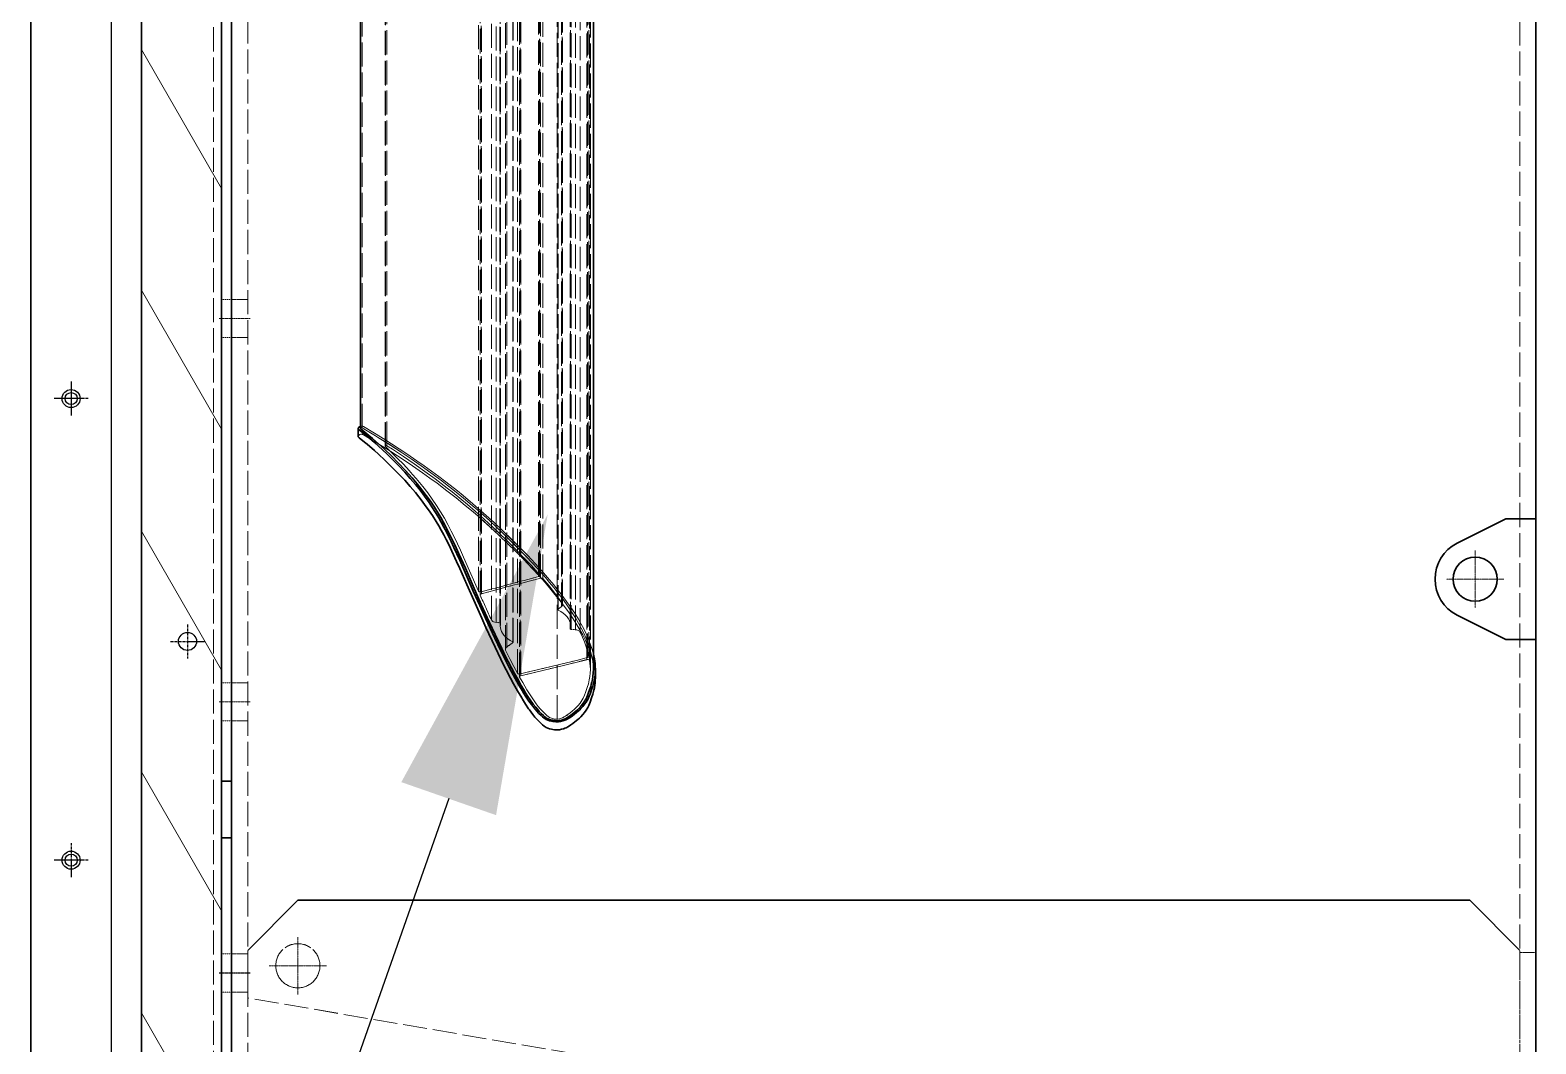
# Model space of a CAD drawing. Header units: millimetres. Extents: x 12184 to 41592, y 8990 to 29785.
# Drawn here: x 22024 to 22775, y 16316 to 16821 of the extents above; entities that cross this region are included whole.
import ezdxf

# ---------------------------------------------------------------- set-up
doc = ezdxf.new("R2010")
doc.units = ezdxf.units.MM
for name, pattern in [('CENTER', [2, 1.25, -0.25, 0.25, -0.25]), ('DASHDOT', [18.5, 12, -3, 0.5, -3]), ('DASHED', [15, 12, -3])]:
    doc.linetypes.add(name, pattern=pattern)
doc.layers.add('center', color=1, linetype='CENTER')
doc.layers.add('냉각탑_dim', color=1, linetype='Continuous')

# ---------------------------------------------------------------- blocks, each defined once
blk = doc.blocks.new('A$C55E021B5')
at = {"color": 7, "lineweight": 35}
for p, q in [((1375, 38.5), (1375, 2102.5)), ((1415, 2102.5), (1415, 38.5)), ((1370, 2070.5), (1370, 209.79)), ((1370, 2070.5), (1370, 209.79)), ((1375, 70.5), (1375, 2070.5)), ((1375, 2070.5), (1375, 209.79)), ((720, 936.5), (720, 70.5)), ((1189.73, 265.45), (1189.73, 907.45)), ((1305.81, 385.67), (1305.81, 698.22)), ((753, 150.5), (1337, 150.5))]:
    blk.add_line(p, q, dxfattribs=at)
at = {"color": 7, "linetype": 'DASHED', "lineweight": 13}
for p, q in [((1362, 2074.5), (1362, 66.5)), ((1370, 2074.5), (1370, 66.5)), ((720, 1968.48), (720, 172.52)), ((720, 168.07), (720, 1070.5)), ((728, 66.5), (728, 1070.5)), ((1379, 1050.5), (1379, 38.5)), ((1304.99, 385.95), (1304.99, 1035.81)), ((1292.61, 377.02), (1292.61, 1028.38)), ((1293.45, 376.76), (1293.45, 1028.16)), ((1293.34, 376.54), (1293.34, 1027.98)), ((1214.86, 310.78), (1214.86, 969.39)), ((1216.14, 311.06), (1216.14, 969.65)), ((1216.42, 312.42), (1216.42, 970.94)), ((1216.54, 312.72), (1216.54, 971.23)), ((1217.02, 311.84), (1217.02, 970.4)), ((1245.51, 303.22), (1245.51, 962.16)), ((1245.65, 304.19), (1245.65, 963.09)), ((1246.08, 302.49), (1246.08, 961.45)), ((1246.12, 302.65), (1246.12, 961.61)), ((1247.01, 304.6), (1247.01, 963.48)), ((1205.03, 297.95), (1205.03, 957.05)), ((1205.29, 298.7), (1205.29, 957.77)), ((1205.69, 296.81), (1205.69, 955.93)), ((1207.26, 295.15), (1207.26, 954.3)), ((1207.33, 295.57), (1207.33, 954.72)), ((1207.44, 295.38), (1207.44, 954.53)), ((1201.1, 287.15), (1201.1, 946.37)), ((1235.96, 288.49), (1235.96, 947.71)), ((1235.96, 288.45), (1235.96, 947.68)), ((1236.1, 287.15), (1236.1, 946.37)), ((1236.38, 288.78), (1236.38, 948.01)), ((1238.11, 288.94), (1238.11, 948.17)), ((1240.54, 290.24), (1240.54, 949.45)), ((1196.27, 284.06), (1196.27, 943.27)), ((1198.7, 285.32), (1198.7, 944.55)), ((1200.81, 285.52), (1200.81, 944.74)), ((1201.23, 285.85), (1201.23, 945.07)), ((1201.24, 285.81), (1201.24, 945.03)), ((1229.76, 279.07), (1229.76, 938.22)), ((1229.93, 279.29), (1229.93, 938.44)), ((1192, 271.96), (1192, 930.9)), ((1192.01, 272.03), (1192.01, 930.97)), ((1229.87, 278.89), (1229.87, 938.03)), ((1232.89, 276.7), (1232.89, 935.79)), ((1233.45, 275.15), (1233.45, 934.2)), ((1233.55, 275.61), (1233.55, 934.67)), ((1191.23, 265.46), (1191.23, 924.1)), ((1191.61, 269.93), (1191.61, 928.79)), ((1192.61, 271.43), (1192.61, 930.35)), ((1193, 270.4), (1193, 929.28)), ((1225.91, 262.42), (1225.91, 920.89)), ((1226.18, 263.27), (1226.18, 921.79)), ((1226.47, 261.74), (1226.47, 920.16)), ((1226.51, 261.91), (1226.51, 920.34)), ((1227.53, 263.62), (1227.53, 922.15)), ((1207.82, 240.77), (1207.82, 897.17)), ((770, 0.5), (1362, 101.88))]:
    blk.add_line(p, q, dxfattribs=at)
at = {"color": 7, "lineweight": 13}
blk.add_line((1305.68, 385.43), (1305.68, 697.43), dxfattribs=at)
at = {"color": 7, "lineweight": 13, "ltscale": 0.133333}
blk.add_line((1415, 574.47), (1375, 505.19), dxfattribs=at)
at = {"color": 7, "lineweight": 13, "ltscale": 0.133334}
for p, q in [((1415, 454.47), (1375, 385.19)), ((1415, 334.47), (1375, 265.19)), ((1415, 214.47), (1375, 145.19))]:
    blk.add_line(p, q, dxfattribs=at)
at = {"color": 7, "linetype": 'DASHED', "lineweight": 13, "ltscale": 0.013334}
for p, q in [((1370, 449.93), (1362, 449.93)), ((1370, 430.93), (1362, 430.93)), ((1370, 258.88), (1362, 258.88)), ((1370, 239.88), (1362, 239.88)), ((1370, 123.78), (1362, 123.78)), ((1370, 104.78), (1362, 104.78))]:
    blk.add_line(p, q, dxfattribs=at)
at = {"color": 7, "linetype": 'DASHED', "lineweight": 13, "ltscale": 0.008333}
for p, q in [((1375, 449.93), (1370, 449.93)), ((1375, 430.93), (1370, 430.93)), ((1375, 258.88), (1370, 258.88)), ((1375, 239.88), (1370, 239.88)), ((1375, 123.78), (1370, 123.78)), ((1375, 104.78), (1370, 104.78))]:
    blk.add_line(p, q, dxfattribs=at)
at = {"color": 7, "linetype": 'DASHDOT', "lineweight": 13, "ltscale": 0.025999}
for p, q in [((1376.3, 440.43), (1360.7, 440.43)), ((1376.3, 249.38), (1360.7, 249.38)), ((1376.3, 114.28), (1360.7, 114.28))]:
    blk.add_line(p, q, dxfattribs=at)
at = {"color": 7, "lineweight": 35, "ltscale": 0.006779}
blk.add_line((1306.92, 381.59), (1306.92, 385.66), dxfattribs=at)
at = {"color": 7, "lineweight": 35, "ltscale": 0.025}
for p, q in [((720, 340.5), (735, 340.5)), ((720, 280.5), (735, 280.5))]:
    blk.add_line(p, q, dxfattribs=at)
at = {"color": 7, "linetype": 'DASHED', "lineweight": 13, "ltscale": 0.1}
blk.add_line((720, 340.5), (720, 280.5), dxfattribs=at)
at = {"color": 7, "lineweight": 35, "ltscale": 0.045137}
for p, q in [((735, 340.5), (759.22, 328.39)), ((759.22, 292.61), (735, 280.5))]:
    blk.add_line(p, q, dxfattribs=at)
at = {"color": 7, "linetype": 'DASHDOT', "lineweight": 13, "ltscale": 0.047667}
for p, q in [((750.28, 324.8), (750.28, 296.2)), ((735.98, 310.5), (764.58, 310.5)), ((1337, 132.19), (1337, 103.59)), ((1322.7, 117.89), (1351.3, 117.89))]:
    blk.add_line(p, q, dxfattribs=at)
at = {"color": 7, "linetype": 'DASHED', "lineweight": 13, "ltscale": 0.003423}
blk.add_line((1205.69, 296.81), (1207.33, 295.57), dxfattribs=at)
at = {"color": 7, "linetype": 'DASHED', "lineweight": 13, "ltscale": 0.003537}
blk.add_line((1198.7, 285.32), (1200.81, 285.52), dxfattribs=at)
at = {"color": 7, "linetype": 'DASHED', "lineweight": 13, "ltscale": 6.21784e-05}
blk.add_line((1201.24, 285.81), (1201.23, 285.85), dxfattribs=at)
at = {"color": 7, "linetype": 'DASHED', "lineweight": 13, "ltscale": 6.25575e-05}
blk.add_line((1235.96, 288.49), (1235.96, 288.45), dxfattribs=at)
at = {"color": 7, "linetype": 'DASHED', "lineweight": 13, "ltscale": 0.00289}
blk.add_line((1238.11, 288.94), (1236.38, 288.78), dxfattribs=at)
at = {"color": 7, "lineweight": 35, "ltscale": 0.006705}
blk.add_line((1188.73, 261.43), (1188.73, 265.45), dxfattribs=at)
at = {"color": 7, "linetype": 'DASHED', "lineweight": 13, "ltscale": 0.046905}
blk.add_line((1370, 209.79), (1370, 181.64), dxfattribs=at)
at = {"color": 7, "lineweight": 35, "ltscale": 0.046905}
for p, q in [((1370, 181.64), (1370, 209.79)), ((1375, 181.64), (1375, 209.79))]:
    blk.add_line(p, q, dxfattribs=at)
at = {"color": 7, "lineweight": 35, "ltscale": 0.008333}
for p, q in [((1370, 209.79), (1375, 209.79)), ((1370, 181.64), (1375, 181.64))]:
    blk.add_line(p, q, dxfattribs=at)
at = {"color": 7, "lineweight": 35, "ltscale": 0.185241}
for p, q in [((1370, 181.64), (1370, 70.5)), ((1370, 181.64), (1370, 70.5)), ((1375, 181.64), (1375, 70.5))]:
    blk.add_line(p, q, dxfattribs=at)
at = {"color": 7, "lineweight": 35, "ltscale": 0.17003}
blk.add_line((720, 172.52), (720, 70.5), dxfattribs=at)
at = {"color": 7, "lineweight": 35, "ltscale": 0.16261}
blk.add_line((720, 70.5), (720, 168.07), dxfattribs=at)
at = {"color": 7, "lineweight": 35, "ltscale": 0.058926}
blk.add_line((753, 150.5), (728, 125.5), dxfattribs=at)
at = {"color": 7, "lineweight": 35, "ltscale": 0.058925}
blk.add_line((1337, 150.5), (1362, 125.5), dxfattribs=at)
at = {"color": 7, "linetype": 'DASHED', "lineweight": 13, "ltscale": 0.013333}
blk.add_line((720, 124.51), (728, 124.51), dxfattribs=at)
at = {"color": 7, "linetype": 'DASHED', "lineweight": 13, "ltscale": 0.14}
blk.add_line((728, 41.5), (728, 125.5), dxfattribs=at)
at = {"color": 7, "linetype": 'DASHED', "lineweight": 13, "ltscale": 0.03936}
blk.add_line((1362, 101.88), (1362, 125.5), dxfattribs=at)
at = {"color": 7, "lineweight": 13, "ltscale": 0.10771}
blk.add_line((1415, 94.47), (1382.69, 38.5), dxfattribs=at)
at = {"color": 7, "linetype": 'DASHED', "lineweight": 13}
for points in [[(1304.35, 386.51), (1298.85, 383.23), (1293.65, 380.04), (1290.29, 377.93), (1286.49, 375.47), (1282.72, 372.97), (1277.71, 369.55), (1274.02, 366.95), (1270.39, 364.33), (1266.79, 361.67), (1263.23, 358.98), (1257.46, 354.47), (1254.64, 352.19), (1249.77, 348.12), (1247.08, 345.79), (1244.41, 343.43), (1239.21, 338.68), (1234.73, 334.46), (1230.49, 330.36), (1226.39, 326.31), (1222.39, 322.23), (1218.73, 318.36), (1215.56, 314.86), (1212.51, 311.34), (1209.44, 307.65), (1208.44, 306.42), (1205.79, 303.04), (1203.07, 299.41), (1200.93, 296.4), (1199.01, 293.52), (1197.21, 290.63), (1195.74, 288.09), (1194.49, 285.71), (1193.34, 283.33), (1192.3, 280.94), (1191.27, 278.23), (1190.39, 275.51), (1189.73, 273.07)], [(1304.99, 385.95), (1298.23, 381.92), (1297.28, 381.34), (1290.66, 377.2), (1285.54, 373.88), (1280.49, 370.48), (1275.53, 367.03), (1270.67, 363.53), (1265.2, 359.46), (1263.4, 358.08), (1258.86, 354.53), (1254.4, 350.93), (1250.05, 347.27), (1247.26, 344.85), (1244.51, 342.4), (1241.34, 339.52), (1238.22, 336.61), (1234.9, 333.46), (1231.62, 330.29), (1228.45, 327.18), (1225.34, 324.05), (1222.9, 321.54), (1220.51, 319.02), (1217.23, 315.44), (1213.59, 311.29), (1211.52, 308.82), (1209.47, 306.3), (1207.47, 303.77), (1204.85, 300.33), (1202.64, 297.3), (1200.56, 294.24), (1198.6, 291.18), (1197.07, 288.58), (1195.75, 286.14), (1194.47, 283.53), (1193.32, 280.91), (1192.31, 278.28), (1191.44, 275.64), (1190.81, 273.34), (1190.5, 272.01), (1190.23, 270.68), (1190.02, 269.38), (1189.86, 268.08), (1189.75, 266.29), (1189.73, 265.45)], [(1304.35, 386.51), (1304.69, 386.69), (1304.88, 386.75), (1305.18, 386.8), (1305.49, 386.78), (1305.81, 386.71)], [(1304.35, 382.44), (1304.72, 382.63), (1304.92, 382.69), (1305.26, 382.73), (1305.61, 382.69), (1306.04, 382.55), (1306.42, 382.34), (1306.73, 382.06), (1306.87, 381.83), (1306.92, 381.59)], [(1304.99, 385.95), (1305.19, 386.02), (1305.41, 386.02), (1305.57, 385.98), (1305.7, 385.89), (1305.78, 385.79), (1305.81, 385.67)], [(1304.35, 382.44), (1299.15, 379.35), (1294.2, 376.33), (1290.73, 374.15), (1287.3, 371.94), (1283.53, 369.46), (1279.8, 366.94), (1274.82, 363.47), (1271.21, 360.88), (1267.65, 358.27), (1262.79, 354.6), (1258.14, 350.97), (1253.6, 347.29), (1250.46, 344.67), (1247.37, 342.01), (1244.34, 339.33), (1241.36, 336.64), (1236.84, 332.43), (1232.11, 327.91), (1228.91, 324.78), (1224.46, 320.33), (1220.14, 315.84), (1216.81, 312.22), (1213.77, 308.79), (1210.85, 305.35), (1208.88, 302.94), (1206.94, 300.5), (1204.19, 296.9), (1201.87, 293.72), (1199.84, 290.77), (1197.94, 287.82), (1196.42, 285.27), (1195.01, 282.72), (1193.84, 280.38), (1192.77, 278.04), (1191.81, 275.69), (1190.97, 273.32), (1190.26, 271.03), (1189.66, 268.74), (1189.22, 266.64), (1188.91, 264.54), (1188.76, 262.7), (1188.73, 261.43)], [(1292.61, 377.02), (1289.8, 375.22), (1284.34, 371.63), (1278.97, 367.96), (1273.7, 364.22), (1268.53, 360.43), (1262.54, 355.87), (1260.18, 354.01), (1256.23, 350.83), (1252.39, 347.64), (1248.61, 344.38), (1244.2, 340.44), (1239.8, 336.37), (1236.48, 333.23), (1233.19, 330.07), (1228.63, 325.57), (1224.19, 321.05), (1220.62, 317.26), (1218.56, 315), (1216.54, 312.72)], [(1293.34, 376.54), (1291.3, 374.6), (1287.31, 370.7), (1284.41, 367.74), (1281.6, 364.74), (1279.79, 362.73), (1278.03, 360.7), (1276.32, 358.67), (1274.67, 356.62)], [(1292.61, 377.02), (1292.82, 377.1), (1293.04, 377.1), (1293.2, 377.06), (1293.34, 376.98), (1293.42, 376.88), (1293.45, 376.76)], [(1274.67, 356.62), (1272.3, 353.53), (1270.04, 350.4), (1267.9, 347.25), (1265.88, 344.06), (1263.99, 340.88), (1262.22, 337.69), (1260.54, 334.49), (1258.96, 331.31), (1257.44, 328.14), (1255.97, 324.97)], [(1255.97, 324.97), (1254.42, 321.53), (1251.4, 314.69), (1247.01, 304.6)], [(1214.86, 310.78), (1211.84, 307.16), (1208.94, 303.53), (1207.09, 301.12), (1205.29, 298.7)], [(1216.14, 311.06), (1215.7, 311.11), (1215.27, 311.03), (1215.04, 310.93), (1214.86, 310.78)], [(1245.65, 304.19), (1245.98, 304.14), (1246.32, 304.16), (1246.63, 304.26), (1246.86, 304.4), (1247.01, 304.6)], [(1207.26, 295.15), (1205.96, 294.41), (1204.78, 293.58), (1203.73, 292.68), (1203.26, 292.19), (1202.83, 291.69), (1202.45, 291.19), (1202.12, 290.67), (1201.68, 289.81), (1201.36, 288.94), (1201.16, 288.05), (1201.1, 287.15)], [(1198.7, 285.32), (1197.95, 285.19), (1197.27, 284.95), (1196.97, 284.78), (1196.71, 284.59), (1196.45, 284.34), (1196.27, 284.06)], [(1200.81, 285.52), (1201.01, 285.56), (1201.16, 285.65), (1201.22, 285.73), (1201.24, 285.81)], [(1229.93, 279.29), (1231.23, 280.01), (1232.41, 280.81), (1233.46, 281.69), (1233.93, 282.16), (1234.36, 282.65), (1234.74, 283.15), (1235.08, 283.66), (1235.52, 284.5), (1235.84, 285.37), (1236.03, 286.25), (1236.1, 287.15)], [(1236.38, 288.78), (1236.18, 288.74), (1236.03, 288.65), (1235.97, 288.57), (1235.96, 288.49)], [(1238.11, 288.94), (1238.86, 289.08), (1239.54, 289.33), (1239.84, 289.49), (1240.11, 289.69), (1240.36, 289.95), (1240.54, 290.24)], [(1192.01, 272.03), (1192.62, 274.45), (1193.35, 276.86), (1194.21, 279.27), (1195.18, 281.67), (1196.27, 284.06)], [(1193, 270.4), (1192.63, 270.45), (1192.26, 270.41), (1191.94, 270.3), (1191.71, 270.14), (1191.61, 269.93)], [(1227.53, 263.62), (1229.4, 267.03), (1231.17, 270.48), (1233.45, 275.15)], [(1191.23, 265.46), (1191.29, 267.24), (1191.42, 268.58), (1191.61, 269.93)], [(1207.82, 240.77), (1207.25, 240.82), (1206.68, 240.91), (1206.09, 241.06), (1205.18, 241.41), (1204.3, 241.84), (1203.64, 242.24), (1203, 242.66), (1202.24, 243.21), (1201.5, 243.78), (1200.1, 244.89), (1199.35, 245.51), (1198.11, 246.66), (1197.27, 247.56), (1196.34, 248.72), (1195.78, 249.53), (1195.27, 250.36), (1194.81, 251.22), (1194.13, 252.72), (1193.63, 254.01), (1192.75, 256.56), (1192.19, 258.41), (1191.75, 260.28), (1191.46, 261.99), (1191.29, 263.72), (1191.23, 265.46)], [(1226.18, 263.27), (1226.69, 263.23), (1226.92, 263.26), (1227.14, 263.32), (1227.38, 263.45), (1227.53, 263.62)], [(1220.27, 251.31), (1221.6, 253.35), (1222.85, 255.41), (1224.95, 259.09), (1226.47, 261.74)], [(1207.82, 240.77), (1208.35, 240.78), (1208.9, 240.83), (1209.54, 240.94), (1210.62, 241.22), (1211.04, 241.38), (1211.55, 241.62), (1212.23, 242.05), (1212.85, 242.55), (1213.93, 243.53), (1215.09, 244.71), (1216.17, 245.91), (1217.19, 247.13), (1218.16, 248.38), (1219.24, 249.84), (1220.27, 251.31)]]:
    blk.add_lwpolyline(points, dxfattribs=at)
at = {"color": 7, "lineweight": 35}
for points in [[(1306.42, 384.95), (1303.79, 382.84), (1302.49, 381.78), (1298.84, 378.66), (1296.78, 376.81), (1294.77, 374.94), (1292.48, 372.76), (1289.6, 369.94), (1286.8, 367.08), (1283.74, 363.84), (1280.96, 360.73), (1278.42, 357.72), (1276.72, 355.62), (1275.09, 353.5), (1273.49, 351.35), (1271.96, 349.18), (1270.15, 346.5), (1268.43, 343.8), (1266.8, 341.09), (1265.55, 338.9), (1264.24, 336.5), (1262.98, 334.09), (1261.76, 331.67), (1260.59, 329.26), (1259.21, 326.33), (1256.31, 319.94), (1252.62, 311.53), (1249.58, 304.55), (1246.39, 297.35), (1243.49, 291.01), (1238.88, 281.18), (1236.06, 275.2), (1233.59, 270.12), (1231.7, 266.45), (1229.71, 262.84), (1226.79, 257.72), (1225.22, 254.98), (1224.4, 253.61), (1223.55, 252.24), (1221.82, 249.7), (1219.97, 247.22), (1218.8, 245.77), (1217.87, 244.7), (1216.84, 243.6), (1215.73, 242.53), (1215.02, 241.9), (1214.19, 241.23), (1213.73, 240.93), (1213.23, 240.64), (1212.41, 240.28), (1211.51, 239.97), (1210.57, 239.74), (1209.84, 239.61), (1209.11, 239.52), (1208.42, 239.47), (1207.72, 239.46)], [(1305.68, 385.43), (1302.56, 382.93), (1299.76, 380.59), (1296.74, 377.93), (1293.82, 375.22), (1290.37, 371.9), (1286.78, 368.31), (1283.31, 364.66), (1281.63, 362.81), (1279.99, 360.95), (1277.47, 357.97), (1275.17, 355.08), (1273, 352.2), (1270.93, 349.3), (1268.96, 346.36), (1267.1, 343.4), (1265.79, 341.21), (1264.54, 339), (1263.26, 336.65), (1262.03, 334.31), (1260.38, 330.99), (1258.79, 327.67), (1256.74, 323.22), (1253.5, 315.92), (1249.65, 307.07), (1245.59, 297.88), (1241.67, 289.33), (1238.69, 282.97), (1235.42, 276.04), (1233.34, 271.7), (1232.27, 269.55), (1230.61, 266.36), (1229.05, 263.52), (1227.45, 260.71), (1225.66, 257.57), (1224.26, 255.12), (1223.54, 253.91), (1222.41, 252.11), (1221.26, 250.42), (1219.67, 248.24), (1218.45, 246.67), (1217.61, 245.66), (1216.72, 244.66), (1215.7, 243.6), (1214.61, 242.56), (1213.91, 241.96), (1213.5, 241.63), (1213.05, 241.32), (1212.2, 240.86), (1211.62, 240.63), (1211, 240.42), (1209.95, 240.18), (1208.86, 240.03), (1207.76, 239.99)], [(1305.81, 386.71), (1306.33, 386.47), (1306.52, 386.33), (1306.69, 386.17), (1306.86, 385.92), (1306.92, 385.66)], [(1306.92, 385.66), (1306.88, 385.46), (1306.77, 385.27), (1306.67, 385.16), (1306.42, 384.95)], [(1306.42, 380.88), (1303.78, 378.78), (1302.49, 377.72), (1298.83, 374.59), (1296.78, 372.75), (1293.62, 369.79), (1289.6, 365.88), (1286.79, 363.03), (1283.74, 359.78), (1280.95, 356.67), (1278.41, 353.67), (1276.72, 351.57), (1275.08, 349.45), (1273.49, 347.3), (1271.95, 345.13), (1269.97, 342.19), (1268.1, 339.23), (1266.79, 337.05), (1265.54, 334.86), (1264.31, 332.61), (1263.13, 330.36), (1261.65, 327.42), (1260.23, 324.48), (1257.86, 319.37), (1256.3, 315.9), (1252.78, 307.86), (1249.36, 300.02), (1245.35, 291.04), (1243.26, 286.48), (1238.6, 276.56), (1235.8, 270.63), (1233.47, 265.85), (1233.24, 265.39), (1231.08, 261.27), (1229.48, 258.4), (1227.48, 254.89), (1225.43, 251.31), (1225.09, 250.73), (1223.56, 248.22), (1221.98, 245.9), (1221.58, 245.33), (1219.86, 243.04), (1218.83, 241.77), (1217.9, 240.7), (1216.78, 239.52), (1215.58, 238.36), (1215.04, 237.88), (1214.2, 237.21), (1213.74, 236.9), (1213.24, 236.62), (1212.42, 236.25), (1211.53, 235.94), (1210.58, 235.7), (1209.86, 235.57), (1209.12, 235.48), (1208.42, 235.43), (1207.72, 235.43)], [(1306.92, 381.59), (1306.88, 381.39), (1306.77, 381.21), (1306.67, 381.09), (1306.42, 380.88)], [(1189.73, 273.07), (1189.24, 270.78), (1189.05, 269.64), (1188.9, 268.49), (1188.78, 266.97), (1188.73, 265.45)], [(1188.73, 265.45), (1188.76, 264.19), (1188.85, 262.93), (1189, 261.66), (1189.21, 260.41), (1189.48, 259.15), (1189.99, 257.27), (1190.6, 255.37), (1191.37, 253.23), (1191.75, 252.28), (1192.11, 251.46), (1192.51, 250.64), (1193.28, 249.3), (1194.07, 248.16), (1194.94, 247.06), (1195.91, 246.02), (1196.68, 245.29), (1197.94, 244.22), (1199.34, 243.11), (1200.82, 241.99), (1201.62, 241.46), (1202.76, 240.79), (1203.37, 240.49), (1204.02, 240.21), (1205.01, 239.88), (1206.06, 239.63), (1207.18, 239.49), (1207.72, 239.46)], [(1189.73, 265.45), (1189.79, 263.77), (1189.94, 262.1), (1190.21, 260.45), (1190.47, 259.2), (1190.8, 257.95), (1191.05, 257.11), (1191.6, 255.43), (1192.27, 253.56), (1192.63, 252.62), (1193.03, 251.7), (1193.48, 250.78), (1194.25, 249.45), (1194.73, 248.73), (1195.24, 248.03), (1195.79, 247.36), (1196.38, 246.7), (1197.64, 245.47), (1198.46, 244.77), (1200.32, 243.29), (1201.66, 242.28), (1202.38, 241.8), (1203.52, 241.13), (1204.58, 240.64), (1205.15, 240.44), (1205.73, 240.27), (1206.73, 240.07), (1207.76, 239.99)], [(1188.73, 261.43), (1188.76, 260.16), (1188.85, 258.9), (1189, 257.64), (1189.21, 256.39), (1189.48, 255.13), (1189.99, 253.25), (1190.6, 251.34), (1191.37, 249.2), (1192.06, 247.54), (1192.51, 246.61), (1193.3, 245.25), (1194.08, 244.11), (1194.95, 243.02), (1195.93, 241.97), (1196.7, 241.24), (1197.52, 240.54), (1198.89, 239.43), (1199.99, 238.57), (1200.93, 237.89), (1202.19, 237.07), (1203.3, 236.48), (1203.9, 236.22), (1204.53, 235.99), (1205.55, 235.7), (1206.63, 235.51), (1207.72, 235.43)]]:
    blk.add_lwpolyline(points, dxfattribs=at)
blk.add_circle((750.28, 310.5), 11, dxfattribs=at)
at = {"color": 7, "linetype": 'DASHED', "lineweight": 13}
blk.add_circle((1337, 117.89), 11, dxfattribs=at)
at = {"color": 7, "lineweight": 35}
for centre, radius, start, end in [((1305.49, 385.69), 0.312, 305.41801, 357.50531), ((750.28, 310.5), 20, 296.56505, 63.43495)]:
    blk.add_arc(centre, radius, start, end, dxfattribs=at)
at = {"color": 7, "linetype": 'DASHED', "lineweight": 13}
for centre, radius, start, end in [((1293.15, 376.77), 0.295, 310.74875, 358.10569), ((3110.59, 7354.75), 7294.01, 254.946131, 255.18497), ((1216.88, 312.41), 0.461, 136.75007, 178.36683), ((3114.82, 7356.34), 7295.65, 254.922431, 255.155135), ((669.93, 555.85), 629.41, 335.03814, 336.26281), ((1245.72, 302.66), 0.398, 335.78334, 359.70582), ((1207.34, 287.15), 6.24, 180.03131, 192.05985), ((1229.8, 287.14), 6.3, 0.0509, 12.00771), ((2094.65, 1470.52), 1472.35, 234.03104, 234.17637), ((1192.34, 271.96), 0.333, 167.44734, 179.95097), ((2902.51, 7234.32), 7169.77, 256.202736, 256.478853), ((2897.71, 7230.23), 7165.56, 256.237174, 256.50795), ((1232.49, 275.62), 1.07, 333.96342, 359.61165), ((1226.17, 261.91), 0.34, 329.39495, 359.35173)]:
    blk.add_arc(centre, radius, start, end, dxfattribs=at)
for centre, major_axis, ratio, start_param, end_param in [((1217.42, 312.42), (1, 0), 0.628201, 3.140551, 4.304921), ((1245.12, 302.65), (0.998, -0.002), 0.616365, 0.00093, 1.167763), ((1208.02, 297.96), (2.99, 0.01), 0.610625, 2.719515, 3.138939), ((1208.04, 297.96), (3.02, 0.01), 0.607863, 3.138756, 3.813764), ((1206.94, 295.38), (0.5, 0), 0.605694, 5.417979, 6.283706), ((1206.94, 295.38), (0.499, 0), 0.606249, 0.000506, 0.677653), ((1230.26, 279.07), (0.499, 0), 0.583656, 2.274529, 3.141195), ((1230.26, 279.07), (0.5, 0), 0.5831, 3.14121, 3.817704), ((1193.01, 271.96), (1, 0), 0.572652, 3.14072, 4.304996), ((1230.57, 275.62), (2.98, -0.01), 0.580043, 0.002472, 0.681408), ((1225.52, 261.91), (0.998, -0.001), 0.559109, 0.000836, 1.167722)]:
    blk.add_ellipse(centre, major_axis=major_axis, ratio=ratio, start_param=start_param, end_param=end_param, dxfattribs=at)
blk = doc.blocks.new('A$C3FF200C2')
for p, q in [((40, 805), (0, 805)), ((0, 805), (0, 0)), ((40, 805), (40, 0)), ((40, 0), (0, 0))]:
    blk.add_line(p, q)
blk = doc.blocks.new('1')
for p, q in [((22024.65, 18923.56), (22024.65, 15723.56)), ((22024.65, 18923.56), (22024.65, 15723.56)), ((22024.65, 16239.1), (22024.65, 18545.1))]:
    blk.add_line(p, q)
at = {"color": 7, "lineweight": 35}
for p, q in [((22079.65, 18339.1), (22079.65, 16275.1)), ((22119.65, 16275.1), (22119.65, 18339.1)), ((22119.65, 16307.1), (22119.65, 18307.1)), ((22119.65, 18307.1), (22119.65, 16446.39)), ((22124.65, 18307.1), (22124.65, 16446.39)), ((22124.65, 18307.1), (22124.65, 16446.39)), ((22774.65, 17173.1), (22774.65, 16307.1)), ((22304.91, 16502.06), (22304.91, 17144.05)), ((22188.84, 16622.28), (22188.84, 16934.83)), ((22741.65, 16387.1), (22157.65, 16387.1))]:
    blk.add_line(p, q, dxfattribs=at)
at = {"color": 7, "linetype": 'DASHED', "lineweight": 13}
for p, q in [((22124.65, 18311.1), (22124.65, 16303.1)), ((22132.65, 18311.1), (22132.65, 16303.1)), ((22774.65, 18205.09), (22774.65, 16409.12)), ((22766.65, 16303.1), (22766.65, 17307.1)), ((22774.65, 16404.67), (22774.65, 17307.1)), ((22115.65, 17287.1), (22115.65, 16275.1)), ((22189.66, 16622.55), (22189.66, 17272.42)), ((22201.2, 16613.36), (22201.2, 17264.76)), ((22201.3, 16613.15), (22201.3, 17264.58)), ((22202.03, 16613.62), (22202.03, 17264.98)), ((22278.11, 16549.33), (22278.11, 17207.83)), ((22278.23, 16549.02), (22278.23, 17207.55)), ((22247.64, 16541.2), (22247.64, 17200.09)), ((22277.62, 16548.44), (22277.62, 17207)), ((22278.51, 16547.66), (22278.51, 17206.26)), ((22279.79, 16547.38), (22279.79, 17205.99)), ((22248.53, 16539.26), (22248.53, 17198.21)), ((22248.56, 16539.1), (22248.56, 17198.06)), ((22249, 16540.79), (22249, 17199.7)), ((22249.13, 16539.82), (22249.13, 17198.76)), ((22288.96, 16533.41), (22288.96, 17192.53)), ((22289.36, 16535.3), (22289.36, 17194.38)), ((22289.62, 16534.56), (22289.62, 17193.65)), ((22254.11, 16526.84), (22254.11, 17186.05)), ((22287.21, 16531.98), (22287.21, 17191.13)), ((22287.32, 16532.17), (22287.32, 17191.32)), ((22287.39, 16531.75), (22287.39, 17190.91)), ((22256.54, 16525.55), (22256.54, 17184.77)), ((22258.27, 16525.39), (22258.27, 17184.61)), ((22258.55, 16523.75), (22258.55, 17182.98)), ((22258.69, 16525.09), (22258.69, 17184.32)), ((22258.69, 16525.06), (22258.69, 17184.28)), ((22293.41, 16522.45), (22293.41, 17181.67)), ((22293.41, 16522.41), (22293.41, 17181.64)), ((22293.55, 16523.75), (22293.55, 17182.98)), ((22293.83, 16522.12), (22293.83, 17181.34)), ((22295.95, 16521.93), (22295.95, 17181.15)), ((22298.37, 16520.66), (22298.37, 17179.87)), ((22261.09, 16512.21), (22261.09, 17171.28)), ((22261.2, 16511.75), (22261.2, 17170.8)), ((22261.76, 16513.3), (22261.76, 17172.4)), ((22264.71, 16515.9), (22264.71, 17175.05)), ((22264.78, 16515.49), (22264.78, 17174.64)), ((22264.89, 16515.67), (22264.89, 17174.82)), ((22301.65, 16507), (22301.65, 17165.89)), ((22302.04, 16508.03), (22302.04, 17166.96)), ((22302.64, 16508.63), (22302.64, 17167.58)), ((22302.64, 16508.56), (22302.64, 17167.5)), ((22303.04, 16506.53), (22303.04, 17165.39)), ((22267.12, 16500.22), (22267.12, 17158.76)), ((22268.13, 16498.51), (22268.13, 17156.94)), ((22268.18, 16498.34), (22268.18, 17156.76)), ((22268.46, 16499.87), (22268.46, 17158.39)), ((22268.74, 16499.03), (22268.74, 17157.49)), ((22303.41, 16502.06), (22303.41, 17160.71)), ((22286.82, 16477.38), (22286.82, 17133.77)), ((22724.65, 16237.1), (22132.65, 16338.49))]:
    blk.add_line(p, q, dxfattribs=at)
at = {"color": 7, "lineweight": 13}
blk.add_line((22188.97, 16622.03), (22188.97, 16934.04), dxfattribs=at)
at = {"color": 7, "lineweight": 13, "ltscale": 0.133333}
blk.add_line((22079.65, 16811.07), (22119.65, 16741.79), dxfattribs=at)
at = {"color": 7, "lineweight": 13, "ltscale": 0.133334}
for p, q in [((22079.65, 16691.07), (22119.65, 16621.79)), ((22079.65, 16571.07), (22119.65, 16501.79)), ((22079.65, 16451.07), (22119.65, 16381.79))]:
    blk.add_line(p, q, dxfattribs=at)
at = {"color": 7, "linetype": 'DASHED', "lineweight": 13, "ltscale": 0.008333}
for p, q in [((22119.65, 16686.54), (22124.65, 16686.54)), ((22119.65, 16667.54), (22124.65, 16667.54)), ((22119.65, 16495.48), (22124.65, 16495.48)), ((22119.65, 16476.48), (22124.65, 16476.48)), ((22119.65, 16360.39), (22124.65, 16360.39)), ((22119.65, 16341.39), (22124.65, 16341.39))]:
    blk.add_line(p, q, dxfattribs=at)
at = {"color": 7, "linetype": 'DASHED', "lineweight": 13, "ltscale": 0.013334}
for p, q in [((22124.65, 16686.54), (22132.65, 16686.54)), ((22124.65, 16667.54), (22132.65, 16667.54)), ((22124.65, 16495.48), (22132.65, 16495.48)), ((22124.65, 16476.48), (22132.65, 16476.48)), ((22124.65, 16360.39), (22132.65, 16360.39)), ((22124.65, 16341.39), (22132.65, 16341.39))]:
    blk.add_line(p, q, dxfattribs=at)
at = {"color": 7, "linetype": 'DASHDOT', "lineweight": 13, "ltscale": 0.025999}
for p, q in [((22118.35, 16677.04), (22133.95, 16677.04)), ((22118.35, 16485.98), (22133.95, 16485.98)), ((22118.35, 16350.89), (22133.95, 16350.89))]:
    blk.add_line(p, q, dxfattribs=at)
at = {"color": 7, "lineweight": 35, "ltscale": 0.006779}
blk.add_line((22187.73, 16618.2), (22187.73, 16622.26), dxfattribs=at)
at = {"color": 7, "lineweight": 35, "ltscale": 0.045137}
for p, q in [((22759.65, 16577.1), (22735.43, 16564.99)), ((22735.43, 16529.22), (22759.65, 16517.1))]:
    blk.add_line(p, q, dxfattribs=at)
at = {"color": 7, "lineweight": 35, "ltscale": 0.025}
for p, q in [((22774.65, 16577.1), (22759.65, 16577.1)), ((22774.65, 16517.1), (22759.65, 16517.1))]:
    blk.add_line(p, q, dxfattribs=at)
at = {"color": 7, "linetype": 'DASHED', "lineweight": 13, "ltscale": 0.1}
blk.add_line((22774.65, 16577.1), (22774.65, 16517.1), dxfattribs=at)
at = {"color": 7, "linetype": 'DASHDOT', "lineweight": 13, "ltscale": 0.047667}
for p, q in [((22744.37, 16561.4), (22744.37, 16532.8)), ((22758.67, 16547.1), (22730.07, 16547.1)), ((22157.65, 16368.8), (22157.65, 16340.2)), ((22171.95, 16354.5), (22143.35, 16354.5))]:
    blk.add_line(p, q, dxfattribs=at)
at = {"color": 7, "linetype": 'DASHED', "lineweight": 13, "ltscale": 0.003423}
blk.add_line((22288.96, 16533.41), (22287.32, 16532.17), dxfattribs=at)
at = {"color": 7, "linetype": 'DASHED', "lineweight": 13, "ltscale": 0.00289}
blk.add_line((22256.54, 16525.55), (22258.27, 16525.39), dxfattribs=at)
at = {"color": 7, "linetype": 'DASHED', "lineweight": 13, "ltscale": 6.25575e-05}
blk.add_line((22258.69, 16525.09), (22258.69, 16525.06), dxfattribs=at)
at = {"color": 7, "linetype": 'DASHED', "lineweight": 13, "ltscale": 6.21784e-05}
blk.add_line((22293.41, 16522.41), (22293.41, 16522.45), dxfattribs=at)
at = {"color": 7, "linetype": 'DASHED', "lineweight": 13, "ltscale": 0.003537}
blk.add_line((22295.95, 16521.93), (22293.83, 16522.12), dxfattribs=at)
at = {"color": 7, "lineweight": 35, "ltscale": 0.006705}
blk.add_line((22305.91, 16498.03), (22305.91, 16502.06), dxfattribs=at)
at = {"color": 7, "lineweight": 35, "ltscale": 0.046905}
for p, q in [((22119.65, 16418.25), (22119.65, 16446.39)), ((22124.65, 16418.25), (22124.65, 16446.39))]:
    blk.add_line(p, q, dxfattribs=at)
at = {"color": 7, "lineweight": 35, "ltscale": 0.008333}
for p, q in [((22124.65, 16446.39), (22119.65, 16446.39)), ((22124.65, 16418.25), (22119.65, 16418.25))]:
    blk.add_line(p, q, dxfattribs=at)
at = {"color": 7, "linetype": 'DASHED', "lineweight": 13, "ltscale": 0.046905}
blk.add_line((22124.65, 16446.39), (22124.65, 16418.25), dxfattribs=at)
at = {"color": 7, "lineweight": 35, "ltscale": 0.185241}
for p, q in [((22119.65, 16418.25), (22119.65, 16307.1)), ((22124.65, 16418.25), (22124.65, 16307.1)), ((22124.65, 16418.25), (22124.65, 16307.1))]:
    blk.add_line(p, q, dxfattribs=at)
at = {"color": 7, "lineweight": 35, "ltscale": 0.17003}
blk.add_line((22774.65, 16409.12), (22774.65, 16307.1), dxfattribs=at)
at = {"color": 7, "lineweight": 35, "ltscale": 0.16261}
blk.add_line((22774.65, 16307.1), (22774.65, 16404.67), dxfattribs=at)
at = {"color": 7, "lineweight": 35, "ltscale": 0.058925}
blk.add_line((22157.65, 16387.1), (22132.65, 16362.1), dxfattribs=at)
at = {"color": 7, "lineweight": 35, "ltscale": 0.058926}
blk.add_line((22741.65, 16387.1), (22766.65, 16362.1), dxfattribs=at)
at = {"color": 7, "linetype": 'DASHED', "lineweight": 13, "ltscale": 0.03936}
blk.add_line((22132.65, 16338.49), (22132.65, 16362.1), dxfattribs=at)
at = {"color": 7, "linetype": 'DASHED', "lineweight": 13, "ltscale": 0.14}
blk.add_line((22766.65, 16278.1), (22766.65, 16362.1), dxfattribs=at)
at = {"color": 7, "linetype": 'DASHED', "lineweight": 13, "ltscale": 0.013333}
blk.add_line((22774.65, 16361.11), (22766.65, 16361.11), dxfattribs=at)
at = {"color": 7, "lineweight": 13, "ltscale": 0.10771}
blk.add_line((22079.65, 16331.07), (22111.96, 16275.1), dxfattribs=at)
at = {"color": 7, "lineweight": 35}
for points in [[(22188.84, 16623.31), (22188.32, 16623.07), (22188.12, 16622.93), (22187.95, 16622.77), (22187.79, 16622.53), (22187.73, 16622.26)], [(22187.73, 16622.26), (22187.77, 16622.06), (22187.88, 16621.88), (22187.98, 16621.76), (22188.23, 16621.55)], [(22187.73, 16618.2), (22187.77, 16618), (22187.88, 16617.81), (22187.98, 16617.7), (22188.23, 16617.48)], [(22188.23, 16621.55), (22190.86, 16619.45), (22192.16, 16618.39), (22195.81, 16615.26), (22197.87, 16613.41), (22199.88, 16611.54), (22202.16, 16609.37), (22205.05, 16606.54), (22207.85, 16603.69), (22210.91, 16600.44), (22213.69, 16597.33), (22216.23, 16594.32), (22217.93, 16592.22), (22219.56, 16590.1), (22221.16, 16587.95), (22222.69, 16585.78), (22224.5, 16583.11), (22226.22, 16580.41), (22227.85, 16577.7), (22229.1, 16575.51), (22230.41, 16573.1), (22231.67, 16570.69), (22232.88, 16568.28), (22234.06, 16565.86), (22235.44, 16562.94), (22238.34, 16556.55), (22242.03, 16548.13), (22245.07, 16541.15), (22248.26, 16533.95), (22251.15, 16527.62), (22255.76, 16517.79), (22258.58, 16511.8), (22261.05, 16506.73), (22262.95, 16503.06), (22264.93, 16499.44), (22267.85, 16494.32), (22269.42, 16491.59), (22270.24, 16490.21), (22271.1, 16488.85), (22272.83, 16486.31), (22274.68, 16483.83), (22275.85, 16482.37), (22276.78, 16481.31), (22277.81, 16480.21), (22278.91, 16479.14), (22279.63, 16478.5), (22280.46, 16477.84), (22280.92, 16477.53), (22281.42, 16477.25), (22282.24, 16476.88), (22283.13, 16476.58), (22284.08, 16476.34), (22284.8, 16476.21), (22285.54, 16476.12), (22286.23, 16476.07), (22286.93, 16476.07)], [(22188.23, 16617.48), (22190.86, 16615.38), (22192.16, 16614.32), (22195.81, 16611.2), (22197.87, 16609.35), (22201.03, 16606.4), (22205.05, 16602.48), (22207.86, 16599.63), (22210.91, 16596.39), (22213.69, 16593.28), (22216.24, 16590.27), (22217.93, 16588.17), (22219.57, 16586.05), (22221.16, 16583.9), (22222.7, 16581.74), (22224.68, 16578.8), (22226.55, 16575.83), (22227.85, 16573.65), (22229.1, 16571.46), (22230.33, 16569.22), (22231.51, 16566.96), (22232.99, 16564.02), (22234.41, 16561.08), (22236.78, 16555.98), (22238.35, 16552.5), (22241.87, 16544.47), (22245.29, 16536.62), (22249.29, 16527.65), (22251.39, 16523.08), (22256.05, 16513.17), (22258.85, 16507.23), (22261.18, 16502.45), (22261.41, 16502), (22263.57, 16497.87), (22265.17, 16495), (22267.17, 16491.5), (22269.22, 16487.91), (22269.56, 16487.33), (22271.09, 16484.83), (22272.67, 16482.5), (22273.07, 16481.94), (22274.79, 16479.65), (22275.82, 16478.38), (22276.75, 16477.31), (22277.86, 16476.12), (22279.06, 16474.97), (22279.6, 16474.49), (22280.44, 16473.82), (22280.9, 16473.51), (22281.41, 16473.22), (22282.22, 16472.85), (22283.12, 16472.55), (22284.07, 16472.31), (22284.79, 16472.18), (22285.53, 16472.09), (22286.23, 16472.04), (22286.93, 16472.03)], [(22188.97, 16622.03), (22192.09, 16619.53), (22194.89, 16617.19), (22197.9, 16614.53), (22200.83, 16611.82), (22204.28, 16608.51), (22207.87, 16604.91), (22211.34, 16601.26), (22213.02, 16599.42), (22214.66, 16597.55), (22217.18, 16594.57), (22219.48, 16591.69), (22221.65, 16588.81), (22223.72, 16585.9), (22225.68, 16582.96), (22227.55, 16580), (22228.85, 16577.81), (22230.11, 16575.61), (22231.39, 16573.26), (22232.61, 16570.91), (22234.27, 16567.59), (22235.86, 16564.27), (22237.91, 16559.82), (22241.15, 16552.53), (22245, 16543.68), (22249.06, 16534.48), (22252.97, 16525.94), (22255.96, 16519.57), (22259.22, 16512.64), (22261.31, 16508.31), (22262.38, 16506.16), (22264.04, 16502.97), (22265.6, 16500.13), (22267.19, 16497.31), (22268.98, 16494.17), (22270.39, 16491.73), (22271.11, 16490.52), (22272.24, 16488.72), (22273.39, 16487.03), (22274.98, 16484.84), (22276.2, 16483.28), (22277.04, 16482.26), (22277.93, 16481.26), (22278.95, 16480.2), (22280.04, 16479.16), (22280.73, 16478.56), (22281.15, 16478.23), (22281.6, 16477.93), (22282.44, 16477.47), (22283.03, 16477.23), (22283.65, 16477.03), (22284.7, 16476.78), (22285.79, 16476.63), (22286.89, 16476.59)], [(22304.92, 16509.67), (22305.4, 16507.39), (22305.59, 16506.24), (22305.74, 16505.09), (22305.87, 16503.57), (22305.91, 16502.06)], [(22304.91, 16502.06), (22304.86, 16500.38), (22304.7, 16498.71), (22304.44, 16497.05), (22304.17, 16495.8), (22303.85, 16494.56), (22303.6, 16493.71), (22303.05, 16492.03), (22302.38, 16490.16), (22302.02, 16489.22), (22301.62, 16488.3), (22301.17, 16487.39), (22300.4, 16486.05), (22299.92, 16485.34), (22299.4, 16484.63), (22298.86, 16483.96), (22298.27, 16483.3), (22297.01, 16482.08), (22296.19, 16481.37), (22294.33, 16479.9), (22292.98, 16478.89), (22292.27, 16478.4), (22291.12, 16477.73), (22290.06, 16477.25), (22289.5, 16477.04), (22288.91, 16476.87), (22287.91, 16476.67), (22286.89, 16476.59)], [(22305.91, 16502.06), (22305.88, 16500.79), (22305.8, 16499.53), (22305.65, 16498.27), (22305.44, 16497.01), (22305.17, 16495.76), (22304.66, 16493.88), (22304.05, 16491.97), (22303.28, 16489.83), (22302.9, 16488.89), (22302.54, 16488.06), (22302.14, 16487.25), (22301.37, 16485.91), (22300.58, 16484.76), (22299.71, 16483.67), (22298.74, 16482.63), (22297.97, 16481.9), (22296.7, 16480.82), (22295.31, 16479.72), (22293.83, 16478.6), (22293.03, 16478.06), (22291.89, 16477.39), (22291.27, 16477.09), (22290.63, 16476.81), (22289.64, 16476.48), (22288.59, 16476.23), (22287.47, 16476.09), (22286.93, 16476.07)], [(22305.91, 16498.03), (22305.88, 16496.77), (22305.8, 16495.51), (22305.65, 16494.24), (22305.44, 16492.99), (22305.17, 16491.73), (22304.66, 16489.85), (22304.05, 16487.95), (22303.28, 16485.81), (22302.59, 16484.15), (22302.13, 16483.21), (22301.35, 16481.86), (22300.56, 16480.71), (22299.69, 16479.63), (22298.72, 16478.58), (22297.95, 16477.85), (22297.13, 16477.14), (22295.76, 16476.03), (22294.65, 16475.17), (22293.72, 16474.49), (22292.46, 16473.68), (22291.35, 16473.09), (22290.75, 16472.83), (22290.11, 16472.59), (22289.1, 16472.3), (22288.02, 16472.11), (22286.93, 16472.03)]]:
    blk.add_lwpolyline(points, dxfattribs=at)
at = {"color": 7, "linetype": 'DASHED', "lineweight": 13}
for points in [[(22190.29, 16623.11), (22189.96, 16623.29), (22189.77, 16623.35), (22189.47, 16623.4), (22189.15, 16623.38), (22188.84, 16623.31)], [(22189.66, 16622.55), (22189.46, 16622.63), (22189.23, 16622.63), (22189.08, 16622.58), (22188.95, 16622.5), (22188.87, 16622.39), (22188.84, 16622.28)], [(22189.66, 16622.55), (22196.42, 16618.52), (22197.37, 16617.94), (22203.99, 16613.81), (22209.11, 16610.48), (22214.16, 16607.09), (22219.11, 16603.63), (22223.98, 16600.13), (22229.45, 16596.06), (22231.24, 16594.69), (22235.79, 16591.14), (22240.25, 16587.53), (22244.6, 16583.88), (22247.39, 16581.45), (22250.14, 16579.01), (22253.31, 16576.12), (22256.43, 16573.22), (22259.75, 16570.06), (22263.03, 16566.9), (22266.19, 16563.78), (22269.31, 16560.65), (22271.75, 16558.14), (22274.13, 16555.63), (22277.41, 16552.05), (22281.05, 16547.89), (22283.12, 16545.43), (22285.18, 16542.91), (22287.18, 16540.38), (22289.8, 16536.94), (22292, 16533.9), (22294.09, 16530.85), (22296.05, 16527.78), (22297.58, 16525.18), (22298.9, 16522.74), (22300.18, 16520.13), (22301.33, 16517.52), (22302.34, 16514.89), (22303.2, 16512.24), (22303.84, 16509.94), (22304.15, 16508.61), (22304.42, 16507.28), (22304.63, 16505.98), (22304.78, 16504.69), (22304.9, 16502.89), (22304.91, 16502.06)], [(22190.29, 16623.11), (22195.8, 16619.83), (22201, 16616.65), (22204.35, 16614.53), (22208.16, 16612.07), (22211.92, 16609.58), (22216.94, 16606.15), (22220.63, 16603.56), (22224.26, 16600.94), (22227.86, 16598.28), (22231.42, 16595.59), (22237.18, 16591.08), (22240.01, 16588.79), (22244.88, 16584.72), (22247.57, 16582.39), (22250.24, 16580.04), (22255.44, 16575.29), (22259.92, 16571.06), (22264.16, 16566.97), (22268.26, 16562.91), (22272.26, 16558.83), (22275.91, 16554.96), (22279.08, 16551.46), (22282.14, 16547.94), (22285.21, 16544.26), (22286.2, 16543.02), (22288.86, 16539.64), (22291.58, 16536.01), (22293.72, 16533), (22295.64, 16530.13), (22297.44, 16527.24), (22298.91, 16524.69), (22300.16, 16522.32), (22301.31, 16519.93), (22302.35, 16517.54), (22303.38, 16514.83), (22304.26, 16512.11), (22304.92, 16509.67)], [(22190.29, 16619.04), (22189.93, 16619.23), (22189.72, 16619.3), (22189.39, 16619.33), (22189.04, 16619.3), (22188.61, 16619.16), (22188.23, 16618.94), (22187.92, 16618.66), (22187.78, 16618.44), (22187.73, 16618.2)], [(22190.29, 16619.04), (22195.49, 16615.95), (22200.44, 16612.93), (22203.91, 16610.75), (22207.34, 16608.55), (22211.12, 16606.06), (22214.85, 16603.54), (22219.83, 16600.07), (22223.44, 16597.48), (22227, 16594.87), (22231.85, 16591.21), (22236.5, 16587.57), (22241.05, 16583.89), (22244.19, 16581.27), (22247.28, 16578.62), (22250.31, 16575.94), (22253.28, 16573.24), (22257.8, 16569.04), (22262.53, 16564.51), (22265.74, 16561.39), (22270.19, 16556.93), (22274.5, 16552.45), (22277.84, 16548.83), (22280.87, 16545.4), (22283.79, 16541.96), (22285.77, 16539.54), (22287.7, 16537.11), (22290.46, 16533.5), (22292.78, 16530.32), (22294.81, 16527.38), (22296.71, 16524.42), (22298.23, 16521.87), (22299.63, 16519.32), (22300.81, 16516.99), (22301.87, 16514.64), (22302.83, 16512.29), (22303.68, 16509.93), (22304.39, 16507.63), (22304.99, 16505.34), (22305.43, 16503.24), (22305.74, 16501.14), (22305.88, 16499.3), (22305.91, 16498.03)], [(22202.03, 16613.62), (22201.83, 16613.7), (22201.61, 16613.71), (22201.44, 16613.66), (22201.31, 16613.58), (22201.23, 16613.48), (22201.2, 16613.36)], [(22201.3, 16613.15), (22203.35, 16611.21), (22207.34, 16607.3), (22210.24, 16604.34), (22213.04, 16601.34), (22214.86, 16599.33), (22216.62, 16597.3), (22218.33, 16595.27), (22219.98, 16593.22)], [(22202.03, 16613.62), (22204.85, 16611.83), (22210.31, 16608.23), (22215.68, 16604.56), (22220.95, 16600.83), (22226.12, 16597.04), (22232.11, 16592.47), (22234.47, 16590.61), (22238.42, 16587.44), (22242.26, 16584.24), (22246.04, 16580.98), (22250.45, 16577.04), (22254.85, 16572.97), (22258.17, 16569.83), (22261.45, 16566.67), (22266.02, 16562.17), (22270.45, 16557.65), (22274.02, 16553.87), (22276.09, 16551.6), (22278.11, 16549.33)], [(22219.98, 16593.22), (22222.35, 16590.13), (22224.6, 16587.01), (22226.74, 16583.85), (22228.76, 16580.67), (22230.65, 16577.48), (22232.43, 16574.29), (22234.1, 16571.09), (22235.69, 16567.92), (22237.21, 16564.74), (22238.67, 16561.57)], [(22238.67, 16561.57), (22240.23, 16558.13), (22243.24, 16551.29), (22247.64, 16541.2)], [(22278.51, 16547.66), (22278.95, 16547.71), (22279.37, 16547.64), (22279.61, 16547.53), (22279.79, 16547.38)], [(22279.79, 16547.38), (22282.81, 16543.76), (22285.7, 16540.14), (22287.56, 16537.72), (22289.36, 16535.3)], [(22249, 16540.79), (22248.67, 16540.75), (22248.33, 16540.77), (22248.02, 16540.86), (22247.78, 16541.01), (22247.64, 16541.2)], [(22256.54, 16525.55), (22255.79, 16525.68), (22255.1, 16525.93), (22254.8, 16526.1), (22254.54, 16526.29), (22254.29, 16526.55), (22254.11, 16526.84)], [(22258.27, 16525.39), (22258.46, 16525.34), (22258.62, 16525.25), (22258.67, 16525.18), (22258.69, 16525.09)], [(22287.39, 16531.75), (22288.69, 16531.01), (22289.87, 16530.19), (22290.91, 16529.28), (22291.38, 16528.8), (22291.81, 16528.3), (22292.19, 16527.79), (22292.53, 16527.27), (22292.97, 16526.42), (22293.29, 16525.54), (22293.49, 16524.65), (22293.55, 16523.75)], [(22264.71, 16515.9), (22263.42, 16516.61), (22262.23, 16517.41), (22261.19, 16518.29), (22260.72, 16518.76), (22260.29, 16519.25), (22259.91, 16519.75), (22259.57, 16520.26), (22259.13, 16521.1), (22258.81, 16521.97), (22258.62, 16522.86), (22258.55, 16523.75)], [(22293.83, 16522.12), (22293.64, 16522.17), (22293.49, 16522.26), (22293.43, 16522.33), (22293.41, 16522.41)], [(22295.95, 16521.93), (22296.7, 16521.8), (22297.38, 16521.55), (22297.68, 16521.39), (22297.94, 16521.2), (22298.19, 16520.94), (22298.37, 16520.66)], [(22302.64, 16508.63), (22302.03, 16511.05), (22301.29, 16513.46), (22300.44, 16515.87), (22299.46, 16518.27), (22298.37, 16520.66)], [(22267.12, 16500.22), (22265.25, 16503.63), (22263.48, 16507.08), (22261.2, 16511.75)], [(22301.65, 16507), (22302.01, 16507.05), (22302.38, 16507.02), (22302.71, 16506.9), (22302.93, 16506.74), (22303.04, 16506.53)], [(22303.41, 16502.06), (22303.35, 16503.84), (22303.23, 16505.19), (22303.04, 16506.53)], [(22268.46, 16499.87), (22267.96, 16499.83), (22267.72, 16499.86), (22267.5, 16499.93), (22267.27, 16500.05), (22267.12, 16500.22)], [(22274.37, 16487.91), (22273.04, 16489.95), (22271.8, 16492.01), (22269.69, 16495.69), (22268.18, 16498.34)], [(22286.82, 16477.38), (22287.4, 16477.42), (22287.97, 16477.51), (22288.56, 16477.67), (22289.47, 16478.01), (22290.35, 16478.45), (22291.01, 16478.84), (22291.65, 16479.27), (22292.41, 16479.82), (22293.14, 16480.38), (22294.55, 16481.5), (22295.3, 16482.12), (22296.54, 16483.26), (22297.38, 16484.17), (22298.3, 16485.32), (22298.87, 16486.14), (22299.37, 16486.96), (22299.84, 16487.82), (22300.52, 16489.33), (22301.02, 16490.61), (22301.9, 16493.16), (22302.46, 16495.01), (22302.9, 16496.88), (22303.18, 16498.6), (22303.36, 16500.33), (22303.41, 16502.06)], [(22286.82, 16477.38), (22286.29, 16477.39), (22285.75, 16477.44), (22285.11, 16477.54), (22284.03, 16477.83), (22283.6, 16477.99), (22283.1, 16478.23), (22282.42, 16478.66), (22281.8, 16479.15), (22280.72, 16480.13), (22279.56, 16481.31), (22278.48, 16482.51), (22277.46, 16483.74), (22276.49, 16484.99), (22275.41, 16486.44), (22274.37, 16487.91)]]:
    blk.add_lwpolyline(points, dxfattribs=at)
for centre, radius in [((22044.65, 16637.1), 4.5), ((22044.65, 16637.1), 3), ((22102.65, 16516.1), 4.5), ((22044.65, 16407.1), 4.5), ((22044.65, 16407.1), 3)]:
    blk.add_circle(centre, radius)
at = {"color": 7, "lineweight": 35}
blk.add_circle((22744.37, 16547.1), 11, dxfattribs=at)
at = {"color": 7, "linetype": 'DASHED', "lineweight": 13}
blk.add_circle((22157.65, 16354.5), 11, dxfattribs=at)
at = {"color": 7, "lineweight": 35}
for centre, radius, start, end in [((22189.15, 16622.29), 0.312, 182.49469, 234.58199), ((22744.37, 16547.1), 20, 116.56505, 243.43495)]:
    blk.add_arc(centre, radius, start, end, dxfattribs=at)
at = {"color": 7, "linetype": 'DASHED', "lineweight": 13}
for centre, radius, start, end in [((22201.5, 16613.37), 0.295, 181.89431, 229.25125), ((20379.83, 23592.94), 7295.65, 284.844865, 285.077569), ((20384.06, 23591.35), 7294.01, 284.81503, 285.053869), ((22277.77, 16549.01), 0.461, 1.63317, 43.24993), ((22248.93, 16539.26), 0.398, 180.29418, 204.21666), ((22824.72, 16792.46), 629.41, 203.73719, 204.96186), ((22264.85, 16523.75), 6.3, 167.99229, 179.9491), ((22287.31, 16523.75), 6.24, 347.94015, 359.96869), ((22262.16, 16512.22), 1.07, 180.38835, 206.03658), ((21400, 17707.12), 1472.35, 305.82363, 305.96896), ((20592.14, 23470.92), 7169.77, 283.521147, 283.797264), ((20596.94, 23466.84), 7165.56, 283.49205, 283.762826), ((22302.31, 16508.56), 0.333, 0.04903, 12.55266), ((22268.47, 16498.52), 0.34, 180.64827, 210.60505)]:
    blk.add_arc(centre, radius, start, end, dxfattribs=at)
at = {"color": 7, "linetype": 'DASHED', "lineweight": 13, "extrusion": (0, 0, -1)}
for centre, major_axis, ratio, start_param, end_param in [((22277.23, 16549.02), (-1, 0), 0.628201, 3.140551, 4.304921), ((22249.53, 16539.26), (0.998, 0.002), 0.616365, 3.142522, 4.309356), ((22287.71, 16531.98), (0.499, 0), 0.606249, 3.142099, 3.819245), ((22286.6, 16534.56), (-3.02, 0.01), 0.607863, 3.138756, 3.813764), ((22286.63, 16534.56), (-2.99, 0.01), 0.610625, 2.719515, 3.138939), ((22287.71, 16531.98), (0.5, 0), 0.605694, 2.276386, 3.142114), ((22264.08, 16512.22), (2.98, 0.01), 0.580043, 3.144065, 3.823001), ((22264.39, 16515.67), (-0.499, 0), 0.583656, 2.274529, 3.141195), ((22264.39, 16515.67), (-0.5, 0), 0.5831, 3.14121, 3.817704), ((22301.64, 16508.56), (-1, 0), 0.572652, 3.14072, 4.304996), ((22269.13, 16498.51), (0.998, 0.001), 0.559109, 3.142429, 4.309315)]:
    blk.add_ellipse(centre, major_axis=major_axis, ratio=ratio, start_param=start_param, end_param=end_param, dxfattribs=at)
at = {"layer": 'center'}
for p, q in [((22044.65, 16645.6), (22044.65, 16628.6)), ((22053.15, 16637.1), (22036.15, 16637.1)), ((22102.65, 16524.6), (22102.65, 16507.6)), ((22094.15, 16516.1), (22111.15, 16516.1)), ((22044.65, 16415.6), (22044.65, 16398.6)), ((22053.15, 16407.1), (22036.15, 16407.1))]:
    blk.add_line(p, q, dxfattribs=at)
at = {"layer": '냉각탑_dim'}
blk.add_solid([(22209.21, 16445.98), (22282.17, 16579.4), (22256.43, 16429.53)], dxfattribs=at)
at = {"xscale": -1}
blk.add_blockref('A$C55E021B5', (23494.65, 16236.6), dxfattribs=at)
blk.add_blockref('A$C3FF200C2', (22024.65, 16122.1))

msp = doc.modelspace()

# ---------------------------------------------------------------- linework, layer by layer
at = {"layer": '냉각탑_dim', "linetype": 'ByBlock', "lineweight": -2, "elevation": 0}
msp.add_lwpolyline([(22232.82, 16437.75), (21910.87, 15522.67)], dxfattribs=at)

# ---------------------------------------------------------------- block references
msp.add_blockref('1', (0, 0))

doc.saveas('drawing.dxf')
